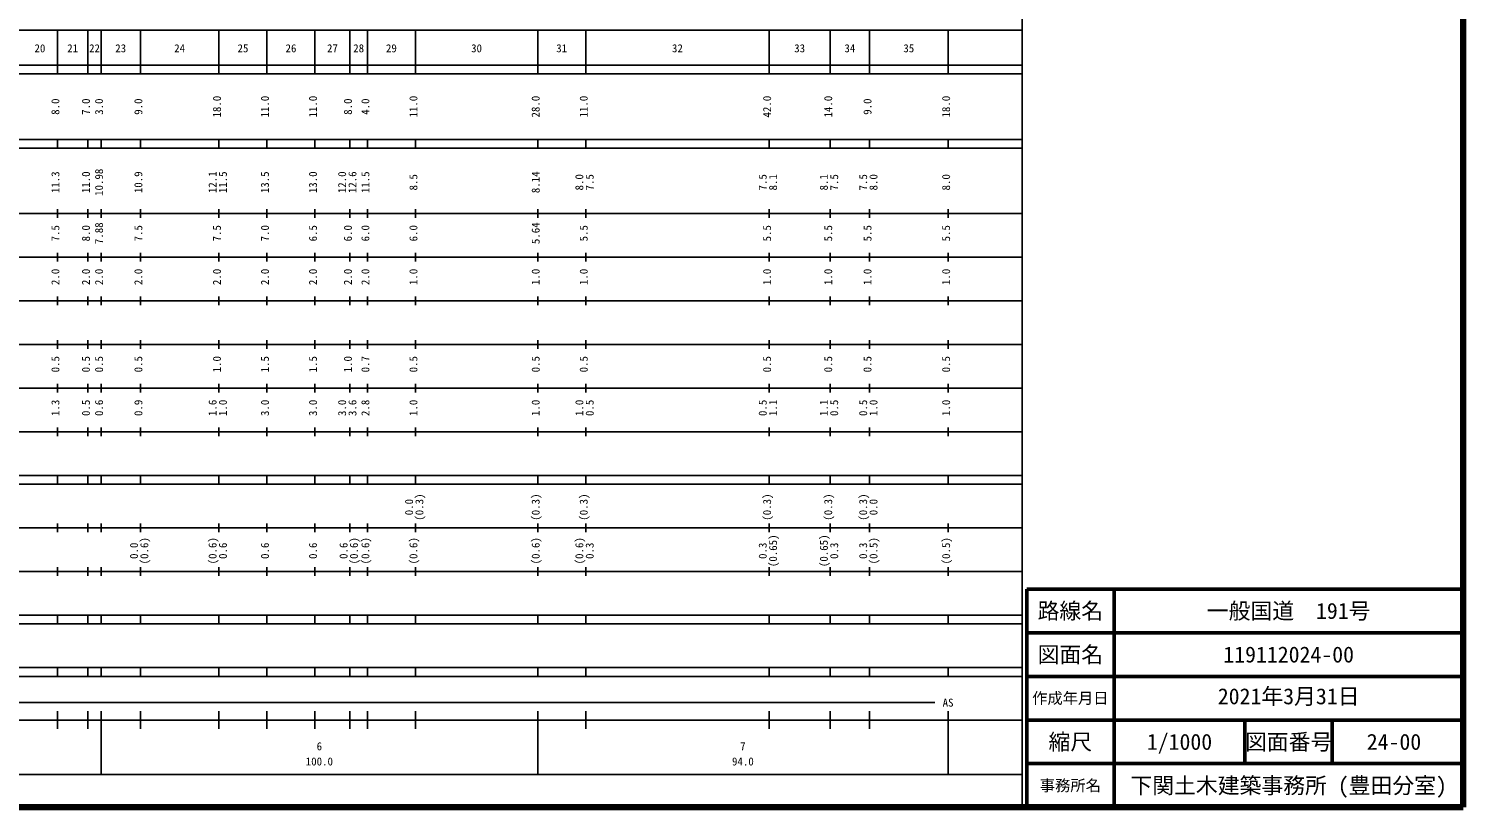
# Model space of a CAD drawing. Units: millimetres, scale not verified. Extents: x 40000 to 680000, y 20000 to 380000.
# Drawn here: x 351427 to 680000, y 20000 to 198357 of the extents above; entities that cross this region are included whole.
import ezdxf
from ezdxf.enums import TextEntityAlignment as Align

# ---------------------------------------------------------------- set-up
doc = ezdxf.new("R2010")
doc.units = ezdxf.units.MM
doc.header["$LTSCALE"] = 1000
for name, color, linetype, lineweight in [('M-TTL', 2, 'Continuous', 13), ('M-TTL-BAND', 7, 'Continuous', 25), ('M-TTL-FRAM', 2, 'Continuous', 50), ('M-TTL-LINE', 7, 'Continuous', 50), ('M-TTL-TXT', 7, 'Continuous', 50)]:
    doc.layers.add(name, color=color, linetype=linetype, lineweight=lineweight)
doc.styles.add('ＭＳ ゴシック', font='')
doc.styles.get('ＭＳ ゴシック').set_extended_font_data('MS Gothic')

msp = doc.modelspace()

# ---------------------------------------------------------------- linework, layer by layer
at = {"layer": 'M-TTL', "lineweight": 140}
for p, q in [((680000, 20000), (680000, 380000)), ((40000, 20000), (680000, 20000))]:
    msp.add_line(p, q, dxfattribs=at)
at = {"layer": 'M-TTL-BAND'}
for p, q in [((579000, 20000), (579000, 370000)), ((68000, 198000), (579000, 198000)), ((358000, 188000), (358000, 198000)), ((365000, 188000), (365000, 198000)), ((368000, 188000), (368000, 198000)), ((377000, 188000), (377000, 198000)), ((395000, 188000), (395000, 198000)), ((406000, 188000), (406000, 198000)), ((417000, 188000), (417000, 198000)), ((425000, 188000), (425000, 198000)), ((429000, 188000), (429000, 198000)), ((440000, 188000), (440000, 198000)), ((468000, 188000), (468000, 198000)), ((479000, 188000), (479000, 198000)), ((521000, 188000), (521000, 198000)), ((535000, 188000), (535000, 198000)), ((544000, 188000), (544000, 198000)), ((562000, 188000), (562000, 198000)), ((40000, 190000), (579000, 190000)), ((40000, 188000), (579000, 188000)), ((40000, 173000), (579000, 173000)), ((40000, 171000), (579000, 171000)), ((358000, 171000), (358000, 173000)), ((365000, 171000), (365000, 173000)), ((368000, 171000), (368000, 173000)), ((377000, 171000), (377000, 173000)), ((395000, 171000), (395000, 173000)), ((406000, 171000), (406000, 173000)), ((417000, 171000), (417000, 173000)), ((425000, 171000), (425000, 173000)), ((429000, 171000), (429000, 173000)), ((440000, 171000), (440000, 173000)), ((468000, 171000), (468000, 173000)), ((479000, 171000), (479000, 173000)), ((521000, 171000), (521000, 173000)), ((535000, 171000), (535000, 173000)), ((544000, 171000), (544000, 173000)), ((562000, 171000), (562000, 173000)), ((40000, 156000), (579000, 156000)), ((358000, 155000), (358000, 157000)), ((365000, 155000), (365000, 157000)), ((368000, 155000), (368000, 157000)), ((377000, 155000), (377000, 157000)), ((395000, 155000), (395000, 157000)), ((406000, 155000), (406000, 157000)), ((417000, 155000), (417000, 157000)), ((425000, 155000), (425000, 157000)), ((429000, 155000), (429000, 157000)), ((440000, 155000), (440000, 157000)), ((468000, 155000), (468000, 157000)), ((479000, 155000), (479000, 157000)), ((521000, 155000), (521000, 157000)), ((535000, 155000), (535000, 157000)), ((544000, 155000), (544000, 157000)), ((562000, 155000), (562000, 157000)), ((46000, 146000), (579000, 146000)), ((358000, 145000), (358000, 147000)), ((365000, 145000), (365000, 147000)), ((368000, 145000), (368000, 147000)), ((377000, 145000), (377000, 147000)), ((395000, 145000), (395000, 147000)), ((406000, 145000), (406000, 147000)), ((417000, 145000), (417000, 147000)), ((425000, 145000), (425000, 147000)), ((429000, 145000), (429000, 147000)), ((440000, 145000), (440000, 147000)), ((468000, 145000), (468000, 147000)), ((479000, 145000), (479000, 147000)), ((521000, 145000), (521000, 147000)), ((535000, 145000), (535000, 147000)), ((544000, 145000), (544000, 147000)), ((562000, 145000), (562000, 147000)), ((52000, 136000), (579000, 136000)), ((358000, 135000), (358000, 137000)), ((365000, 135000), (365000, 137000)), ((368000, 135000), (368000, 137000)), ((377000, 135000), (377000, 137000)), ((395000, 135000), (395000, 137000)), ((406000, 135000), (406000, 137000)), ((417000, 135000), (417000, 137000)), ((425000, 135000), (425000, 137000)), ((429000, 135000), (429000, 137000)), ((440000, 135000), (440000, 137000)), ((468000, 135000), (468000, 137000)), ((479000, 135000), (479000, 137000)), ((521000, 135000), (521000, 137000)), ((535000, 135000), (535000, 137000)), ((544000, 135000), (544000, 137000)), ((562000, 135000), (562000, 137000)), ((46000, 126000), (579000, 126000)), ((358000, 125000), (358000, 127000)), ((365000, 125000), (365000, 127000)), ((368000, 125000), (368000, 127000)), ((377000, 125000), (377000, 127000)), ((395000, 125000), (395000, 127000)), ((406000, 125000), (406000, 127000)), ((417000, 125000), (417000, 127000)), ((425000, 125000), (425000, 127000)), ((429000, 125000), (429000, 127000)), ((440000, 125000), (440000, 127000)), ((468000, 125000), (468000, 127000)), ((479000, 125000), (479000, 127000)), ((521000, 125000), (521000, 127000)), ((535000, 125000), (535000, 127000)), ((544000, 125000), (544000, 127000)), ((562000, 125000), (562000, 127000)), ((52000, 116000), (579000, 116000)), ((358000, 115000), (358000, 117000)), ((365000, 115000), (365000, 117000)), ((368000, 115000), (368000, 117000)), ((377000, 115000), (377000, 117000)), ((395000, 115000), (395000, 117000)), ((406000, 115000), (406000, 117000)), ((417000, 115000), (417000, 117000)), ((425000, 115000), (425000, 117000)), ((429000, 115000), (429000, 117000)), ((440000, 115000), (440000, 117000)), ((468000, 115000), (468000, 117000)), ((479000, 115000), (479000, 117000)), ((521000, 115000), (521000, 117000)), ((535000, 115000), (535000, 117000)), ((544000, 115000), (544000, 117000)), ((562000, 115000), (562000, 117000)), ((46000, 106000), (579000, 106000)), ((358000, 105000), (358000, 107000)), ((365000, 105000), (365000, 107000)), ((368000, 105000), (368000, 107000)), ((377000, 105000), (377000, 107000)), ((395000, 105000), (395000, 107000)), ((406000, 105000), (406000, 107000)), ((417000, 105000), (417000, 107000)), ((425000, 105000), (425000, 107000)), ((429000, 105000), (429000, 107000)), ((440000, 105000), (440000, 107000)), ((468000, 105000), (468000, 107000)), ((479000, 105000), (479000, 107000)), ((521000, 105000), (521000, 107000)), ((535000, 105000), (535000, 107000)), ((544000, 105000), (544000, 107000)), ((562000, 105000), (562000, 107000)), ((40000, 96000), (579000, 96000)), ((358000, 94000), (358000, 96000)), ((365000, 94000), (365000, 96000)), ((368000, 94000), (368000, 96000)), ((377000, 94000), (377000, 96000)), ((395000, 94000), (395000, 96000)), ((406000, 94000), (406000, 96000)), ((417000, 94000), (417000, 96000)), ((425000, 94000), (425000, 96000)), ((429000, 94000), (429000, 96000)), ((440000, 94000), (440000, 96000)), ((468000, 94000), (468000, 96000)), ((479000, 94000), (479000, 96000)), ((521000, 94000), (521000, 96000)), ((535000, 94000), (535000, 96000)), ((544000, 94000), (544000, 96000)), ((562000, 94000), (562000, 96000)), ((40000, 94000), (579000, 94000)), ((49000, 84000), (579000, 84000)), ((358000, 83000), (358000, 85000)), ((365000, 83000), (365000, 85000)), ((368000, 83000), (368000, 85000)), ((377000, 83000), (377000, 85000)), ((395000, 83000), (395000, 85000)), ((406000, 83000), (406000, 85000)), ((417000, 83000), (417000, 85000)), ((425000, 83000), (425000, 85000)), ((429000, 83000), (429000, 85000)), ((440000, 83000), (440000, 85000)), ((468000, 83000), (468000, 85000)), ((479000, 83000), (479000, 85000)), ((521000, 83000), (521000, 85000)), ((535000, 83000), (535000, 85000)), ((544000, 83000), (544000, 85000)), ((562000, 83000), (562000, 85000)), ((40000, 74000), (579000, 74000)), ((358000, 73000), (358000, 75000)), ((365000, 73000), (365000, 75000)), ((368000, 73000), (368000, 75000)), ((377000, 73000), (377000, 75000)), ((395000, 73000), (395000, 75000)), ((406000, 73000), (406000, 75000)), ((417000, 73000), (417000, 75000)), ((425000, 73000), (425000, 75000)), ((429000, 73000), (429000, 75000)), ((440000, 73000), (440000, 75000)), ((468000, 73000), (468000, 75000)), ((479000, 73000), (479000, 75000)), ((521000, 73000), (521000, 75000)), ((535000, 73000), (535000, 75000)), ((544000, 73000), (544000, 75000)), ((562000, 73000), (562000, 75000)), ((40000, 64000), (579000, 64000)), ((358000, 62000), (358000, 64000)), ((365000, 62000), (365000, 64000)), ((368000, 62000), (368000, 64000)), ((377000, 62000), (377000, 64000)), ((395000, 62000), (395000, 64000)), ((406000, 62000), (406000, 64000)), ((417000, 62000), (417000, 64000)), ((425000, 62000), (425000, 64000)), ((429000, 62000), (429000, 64000)), ((440000, 62000), (440000, 64000)), ((468000, 62000), (468000, 64000)), ((479000, 62000), (479000, 64000)), ((521000, 62000), (521000, 64000)), ((535000, 62000), (535000, 64000)), ((544000, 62000), (544000, 64000)), ((562000, 62000), (562000, 64000)), ((40000, 62000), (579000, 62000)), ((40000, 52000), (579000, 52000)), ((40000, 50000), (579000, 50000)), ((358000, 50000), (358000, 52000)), ((365000, 50000), (365000, 52000)), ((368000, 50000), (368000, 52000)), ((377000, 50000), (377000, 52000)), ((395000, 50000), (395000, 52000)), ((406000, 50000), (406000, 52000)), ((417000, 50000), (417000, 52000)), ((425000, 50000), (425000, 52000)), ((429000, 50000), (429000, 52000)), ((440000, 50000), (440000, 52000)), ((468000, 50000), (468000, 52000)), ((479000, 50000), (479000, 52000)), ((521000, 50000), (521000, 52000)), ((535000, 50000), (535000, 52000)), ((544000, 50000), (544000, 52000)), ((562000, 50000), (562000, 52000)), ((71000, 44000), (559000, 44000)), ((40000, 40000), (579000, 40000)), ((358000, 38000), (358000, 42000)), ((365000, 38000), (365000, 42000)), ((368000, 27500), (368000, 42000)), ((377000, 38000), (377000, 42000)), ((395000, 38000), (395000, 42000)), ((406000, 38000), (406000, 42000)), ((417000, 38000), (417000, 42000)), ((425000, 38000), (425000, 42000)), ((429000, 38000), (429000, 42000)), ((440000, 38000), (440000, 42000)), ((468000, 27500), (468000, 42000)), ((479000, 38000), (479000, 42000)), ((521000, 38000), (521000, 42000)), ((535000, 38000), (535000, 42000)), ((544000, 38000), (544000, 42000)), ((562000, 27500), (562000, 42000)), ((68000, 27500), (579000, 27500))]:
    msp.add_line(p, q, dxfattribs=at)
at = {"layer": 'M-TTL-FRAM'}
for p, q in [((680000, 70000), (580000, 70000)), ((580000, 70000), (580000, 20000))]:
    msp.add_line(p, q, dxfattribs=at)
at = {"layer": 'M-TTL-LINE'}
for p, q in [((600000, 70000), (600000, 20000)), ((680000, 60000), (580000, 60000)), ((680000, 50000), (580000, 50000)), ((680000, 40000), (580000, 40000)), ((630000, 40000), (630000, 30000)), ((650000, 40000), (650000, 30000)), ((680000, 30000), (580000, 30000))]:
    msp.add_line(p, q, dxfattribs=at)

# ---------------------------------------------------------------- texts
at = {"layer": 'M-TTL-BAND', "style": 'ＭＳ ゴシック'}
for s, p in [('20', (354000, 192405)), ('21', (361500, 192405)), ('22', (366500, 192405)), ('23', (372500, 192405)), ('24', (386000, 192405)), ('25', (400500, 192405)), ('26', (411500, 192405)), ('27', (421000, 192405)), ('28', (427000, 192405)), ('29', (434500, 192405)), ('30', (454000, 192405)), ('31', (473500, 192405)), ('32', (500000, 192405)), ('33', (528000, 192405)), ('34', (539500, 192405)), ('35', (553000, 192405)), ('AS', (562000, 42500)), ('6', (418000, 32523)), ('7', (515000, 32523)), ('100.0', (418000, 29033)), ('94.0', (515000, 29033))]:
    msp.add_text(s, height=1833, dxfattribs=at).set_placement(p, align=Align.BOTTOM_CENTER)
for s, p in [('8.0', (359000, 180500)), ('7.0', (366000, 180500)), ('3.0', (369000, 180500)), ('9.0', (378000, 180500)), ('18.0', (396000, 180500)), ('11.0', (407000, 180500)), ('11.0', (418000, 180500)), ('8.0', (426000, 180500)), ('4.0', (430000, 180500)), ('11.0', (441000, 180500)), ('28.0', (469000, 180500)), ('11.0', (480000, 180500)), ('42.0', (522000, 180500)), ('14.0', (536000, 180500)), ('9.0', (545000, 180500)), ('18.0', (563000, 180500)), ('11.3', (359000, 163174)), ('11.0', (366000, 163174)), ('10.98', (369000, 163174)), ('10.9', (378000, 163174)), ('12.1', (395000, 163174)), ('11.5', (397370, 163174)), ('13.5', (407000, 163174)), ('13.0', (418000, 163174)), ('12.0', (424668, 163174)), ('12.6', (427038, 163174)), ('11.5', (430000, 163174)), ('8.5', (441000, 163174)), ('8.14', (469000, 163174)), ('8.0', (479000, 163174)), ('7.5', (481370, 163174)), ('7.5', (521000, 163174)), ('8.1', (523370, 163174)), ('8.1', (535000, 163174)), ('7.5', (537370, 163174)), ('7.5', (544000, 163174)), ('8.0', (546370, 163174)), ('8.0', (563000, 163174)), ('7.5', (359000, 151500)), ('8.0', (366000, 151500)), ('7.88', (369000, 151500)), ('7.5', (378000, 151500)), ('7.5', (396000, 151500)), ('7.0', (407000, 151500)), ('6.5', (418000, 151500)), ('6.0', (426000, 151500)), ('6.0', (430000, 151500)), ('6.0', (441000, 151500)), ('5.64', (469000, 151500)), ('5.5', (480000, 151500)), ('5.5', (522000, 151500)), ('5.5', (536000, 151500)), ('5.5', (545000, 151500)), ('5.5', (563000, 151500)), ('2.0', (359000, 141500)), ('2.0', (366000, 141500)), ('2.0', (369000, 141500)), ('2.0', (378000, 141500)), ('2.0', (396000, 141500)), ('2.0', (407000, 141500)), ('2.0', (418000, 141500)), ('2.0', (426000, 141500)), ('2.0', (430000, 141500)), ('1.0', (441000, 141500)), ('1.0', (469000, 141500)), ('1.0', (480000, 141500)), ('1.0', (522000, 141500)), ('1.0', (536000, 141500)), ('1.0', (545000, 141500)), ('1.0', (563000, 141500)), ('0.5', (359000, 121500)), ('0.5', (366000, 121500)), ('0.5', (369000, 121500)), ('0.5', (378000, 121500)), ('1.0', (396000, 121500)), ('1.5', (407000, 121500)), ('1.5', (418000, 121500)), ('1.0', (426000, 121500)), ('0.7', (430000, 121500)), ('0.5', (441000, 121500)), ('0.5', (469000, 121500)), ('0.5', (480000, 121500)), ('0.5', (522000, 121500)), ('0.5', (536000, 121500)), ('0.5', (545000, 121500)), ('0.5', (563000, 121500)), ('1.3', (359000, 111500)), ('0.5', (366000, 111500)), ('0.6', (369000, 111500)), ('0.9', (378000, 111500)), ('1.6', (395000, 111500)), ('1.0', (397370, 111500)), ('3.0', (407000, 111500)), ('3.0', (418000, 111500)), ('3.0', (424668, 111500)), ('3.6', (427038, 111500)), ('2.8', (430000, 111500)), ('1.0', (441000, 111500)), ('1.0', (469000, 111500)), ('1.0', (479000, 111500)), ('0.5', (481370, 111500)), ('0.5', (521000, 111500)), ('1.1', (523370, 111500)), ('1.1', (535000, 111500)), ('0.5', (537370, 111500)), ('0.5', (544000, 111500)), ('1.0', (546370, 111500)), ('1.0', (563000, 111500)), ('0.0', (440000, 88764)), ('(0.3)', (442370, 88764)), ('(0.3)', (469000, 88764)), ('(0.3)', (480000, 88764)), ('(0.3)', (522000, 88764)), ('(0.3)', (536000, 88764)), ('(0.3)', (544000, 88764)), ('0.0', (546370, 88764)), ('(0.65)', (523370, 78764)), ('(0.65)', (535000, 78764)), ('0.0', (377000, 78764)), ('(0.6)', (379370, 78764)), ('(0.6)', (395000, 78764)), ('0.6', (397370, 78764)), ('0.6', (407000, 78764)), ('0.6', (418000, 78764)), ('0.6', (425000, 78764)), ('(0.6)', (427370, 78764)), ('(0.6)', (430000, 78764)), ('(0.6)', (441000, 78764)), ('(0.6)', (469000, 78764)), ('(0.6)', (479000, 78764)), ('0.3', (481370, 78764)), ('0.3', (521000, 78764)), ('0.3', (537370, 78764)), ('0.3', (544000, 78764)), ('(0.5)', (546370, 78764)), ('(0.5)', (563000, 78764))]:
    msp.add_text(s, height=1833, rotation=90, dxfattribs=at).set_placement(p, align=Align.BOTTOM_CENTER)
at = {"layer": 'M-TTL-TXT', "style": 'ＭＳ ゴシック'}
for s, height, p in [('路線名', 3666, (590000, 65000)), ('路線名', 3666, (590000, 65000)), ('一般国道\u3000191号', 3666, (640000, 65000)), ('図面名', 3666, (590000, 55000)), ('図面名', 3666, (590000, 55000)), ('119112024-00', 3666, (640000, 55000)), ('作成年月日', 2566, (590000, 45000)), ('作成年月日', 2566, (590000, 45000)), ('縮尺', 3666, (590000, 35000)), ('縮尺', 3666, (590000, 35000)), ('1/1000', 3666, (615000, 35000)), ('図面番号', 3666, (640000, 35000)), ('図面番号', 3666, (640000, 35000)), ('24-00', 3666, (664125, 35000)), ('事務所名', 2566, (590000, 25000)), ('事務所名', 2566, (590000, 25000)), ('下関土木建築事務所 (豊田分室)', 3666, (640000, 25000))]:
    msp.add_text(s, height=height, dxfattribs=at).set_placement(p, align=Align.MIDDLE_CENTER)
msp.add_text('2021年3月31日', height=3666, dxfattribs=at).set_placement((640000, 42500), align=Align.BOTTOM_CENTER)

doc.saveas('drawing.dxf')
